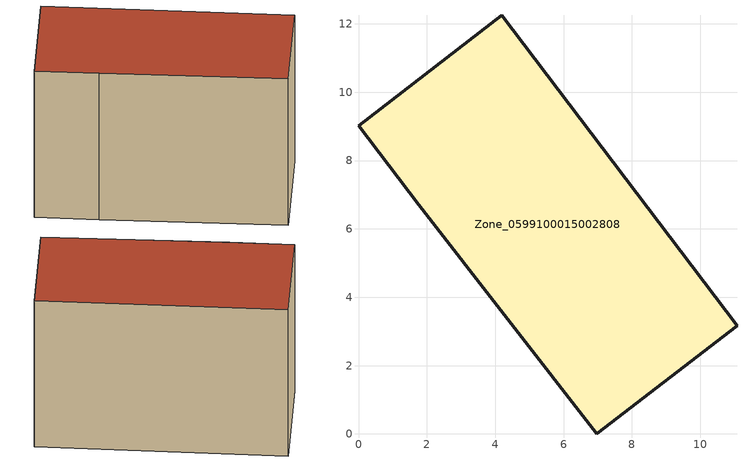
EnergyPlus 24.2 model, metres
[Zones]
Zone_0599100015002808
 floor ground (C_G): 6.98,0 1.77,6.7 0,9.02 4.19,12.26 11.08,3.16 z0.94
 wall outside (C_F): 1.77,6.7 6.98,0 11.08,3.16 4.19,12.26 0,9.02 1.77,6.7 z0.94:8.81
 roof outside (C_R): 11.08,3.16 4.19,12.26 0,9.02 1.77,6.7 6.98,0 z8.81
[BUILDING]
Pand.0599100015002808: North Axis=0; Terrain=City; Loads Convergence Tolerance Value=0.04; Temperature Convergence Tolerance Value=0.4; Solar Distribution=FullExterior; Maximum Number of Warmup Days=25; Minimum Number of Warmup Days=1
[Site:Location]
Rotterdam.The.Hague.AP_ZH_NLD Design_Conditions: Latitude=51.96; Longitude=4.45; Time Zone=1; Elevation=-4.5
[SITE:GROUNDTEMPERATURE:BUILDINGSURFACE]
18, 18, 18, 18, 18, 18, 18, 18, 18, 18, 18, 18
[MATERIAL] Thermal Absorptance=0.9; Solar Absorptance=0.7; Visible Absorptance=0.7
Name | Roughness | Thickness | Conductivity | Density | Specific Heat
G.TI.1975-1991 | MediumSmooth | 0.15 | 0.288461 | 540 | 1210
F.TI.1975-1991 | Rough | 0.3 | 0.230769 | 1920 | 840
R.TI.1975-1991 | MediumRough | 0.2 | 0.153846 | 1500 | 1000
[CONSTRUCTION]
C_G: G.TI.1975-1991
C_F: F.TI.1975-1991
C_R: R.TI.1975-1991
[ZONE]
Zone_0599100015002808: Type=1; Multiplier=1; Ceiling Height=Autocalculate; Volume=Autocalculate; Floor Area=autocalculate; Part of Total Floor Area=Yes
[ZONEINFILTRATION:DESIGNFLOWRATE]
Infil_Zone_0599100015002808: Zone or ZoneList or Space or SpaceList=Zone_0599100015002808; Schedule=AlwaysOn; Design Flow Rate Calculation Method=Flow/Area; Flow Rate per Floor Area=0.003; Constant Term Coefficient=1; Temperature Term Coefficient=0; Velocity Term Coefficient=0; Velocity Squared Term Coefficient=0
[HVACTEMPLATE:ZONE:IDEALLOADSAIRSYSTEM]
Zone_0599100015002808: Maximum Heating Supply Air Temperature=50; Minimum Cooling Supply Air Temperature=13; Maximum Heating Supply Air Humidity Ratio=0.0156; Minimum Cooling Supply Air Humidity Ratio=0.0077; Heating Limit=NoLimit; Cooling Limit=NoLimit; Dehumidification Control Type=ConstantSensibleHeatRatio; Cooling Sensible Heat Ratio=0.7; Dehumidification Setpoint=60; Humidification Control Type=None; Humidification Setpoint=30; Outdoor Air Method=None; Outdoor Air Flow Rate per Person=0.00944; Outdoor Air Flow Rate per Zone Floor Area=0; Outdoor Air Flow Rate per Zone=0; Demand Controlled Ventilation Type=None; Outdoor Air Economizer Type=NoEconomizer; Heat Recovery Type=None; Sensible Heat Recovery Effectiveness=0.7; Latent Heat Recovery Effectiveness=0.65
[ZONECONTROL:THERMOSTAT]
ThermostatControl_Zone_0599100015002808: Zone or ZoneList=Zone_0599100015002808; Control Type Schedule=DualSetpointControlType; Control 1=Thermostat_Zone_0599100015002808; Temperature Difference Between Cutout And Setpoint=0
[THERMOSTATSETPOINT:DUALSETPOINT]
Thermostat_Zone_0599100015002808: Heating Setpoint Temperature Schedule=HeatingSetpoint_Zone_0599100015002808; Cooling Setpoint Temperature Schedule=CoolingSetpoint_Zone_0599100015002808
[SCHEDULE:COMPACT]
HeatingSetpoint_Zone_0599100015002808: Through: 12/31, For: AllDays, Until: 24:00, 21
CoolingSetpoint_Zone_0599100015002808: Through: 12/31, For: AllDays, Until: 24:00, 24
DualSetpointControlType: Through: 12/31, For: AllDays, Until: 24:00, 4
AlwaysOn: Through: 12/31, For: AllDays, Until: 24:00, 1
